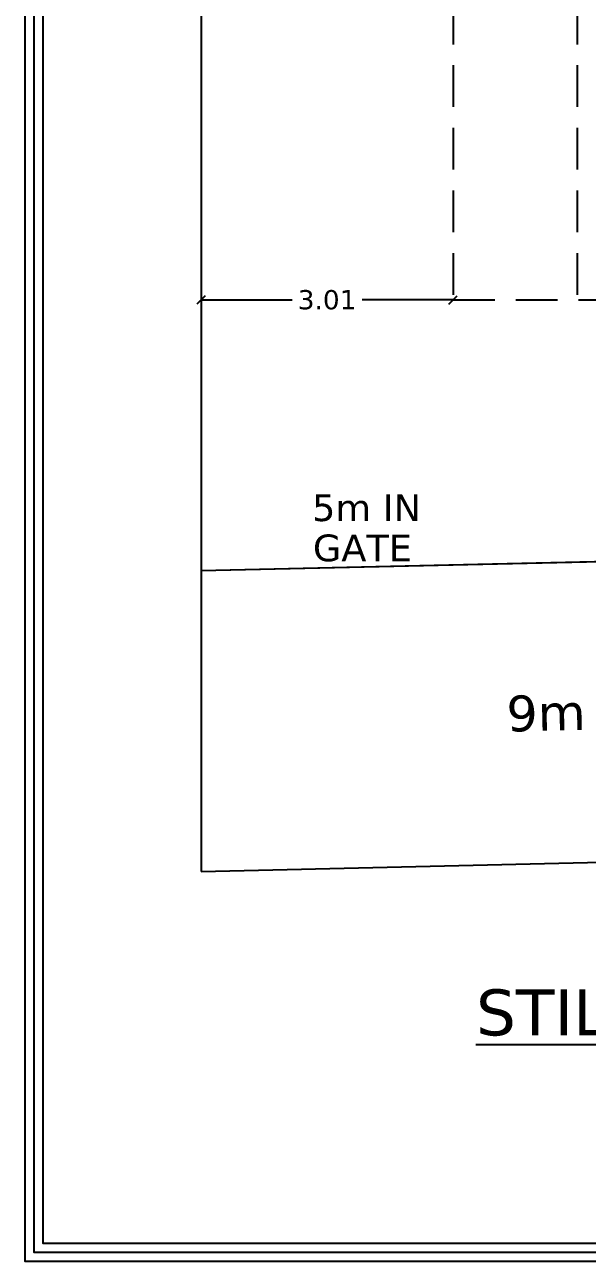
# Model space of a CAD drawing. Header units: metres. Extents: x 1161 to 1456, y 119 to 208.
# Drawn here: x 1315.62 to 1322.35, y 122.35 to 137.16 of the extents above; entities that cross this region are included whole.
import ezdxf

# ---------------------------------------------------------------- set-up
doc = ezdxf.new("R2010")
doc.units = ezdxf.units.M
doc.header["$MEASUREMENT"] = 0
doc.header["$PDMODE"] = 1
doc.header["$PDSIZE"] = -5
doc.linetypes.add('DASHED', pattern=[0.75, 0.5, -0.25])
doc.layers.add('HAT', color=9, linetype='Continuous', lineweight=15)
doc.styles.get("Standard").update_dxf_attribs({"font": 'verdana.ttf'})
doc.dimstyles.new('app', dxfattribs={"dimtxt": 0.23, "dimasz": 0.1, "dimexe": 0.18, "dimexo": 0.0625, "dimgap": 0.09, "dimtad": 0, "dimzin": 0, "dimdsep": 46, "dimtxsty": 'Standard', "dimblk": 'OBLIQUE', "dimcen": 0.09, "dimse1": 1, "dimse2": 1, "dimclrd": 8, "dimclre": 8, "dimclrt": 6, "dimadec": 0, "dimazin": 0, "dimtfac": 1, "dimtofl": 0, "dimtmove": 0, "dimatfit": 3, "dimfxl": 0, "dimtolj": 1, "dimtzin": 0, "dimarcsym": 0})

# ---------------------------------------------------------------- blocks, each defined once
blk = doc.blocks.new('*D56')
at = {"layer": 'DEFPOINTS', "color": 0}
for p in [(1331.326, 130.937), (1317.729, 130.627), (1317.736, 130.312)]:
    blk.add_point(p, dxfattribs=at)
at = {"color": 6, "insert": (1324.535, 130.467), "char_height": 0.5, "attachment_point": 5, "rotation": 1.3065}
blk.add_mtext('\\A1;13.30', dxfattribs=at)
blk = doc.blocks.new('_Oblique')
at = {"layer": 'HAT', "color": 0, "linetype": 'Continuous', "lineweight": -2}
blk.add_line((-0.5, -0.5), (0.5, 0.5), dxfattribs=at)
blk = doc.blocks.new('*D65')
at = {"color": 8, "lineweight": -2}
for p, q in [((1317.729, 133.867), (1318.817, 133.867)), ((1320.743, 133.867), (1319.656, 133.867))]:
    blk.add_line(p, q, dxfattribs=at)
at = {"layer": 'DEFPOINTS', "color": 0}
for p in [(1317.729, 133.867), (1317.729, 133.867), (1320.743, 133.867)]:
    blk.add_point(p, dxfattribs=at)
at = {"color": 8, "lineweight": -2, "xscale": 0.1, "yscale": 0.1, "zscale": 0.1, "rotation": 180}
blk.add_blockref('_Oblique', (1317.729, 133.867), dxfattribs=at)
at = {"color": 8, "lineweight": -2, "xscale": 0.1, "yscale": 0.1, "zscale": 0.1}
blk.add_blockref('_Oblique', (1320.743, 133.867), dxfattribs=at)
at = {"color": 6, "insert": (1319.236, 133.867), "char_height": 0.23, "attachment_point": 5}
blk.add_mtext('\\A1;3.01', dxfattribs=at)
blk = doc.blocks.new('*D66')
at = {"layer": 'DEFPOINTS', "color": 0}
for p in [(1316.953, 162.927), (1318.183, 162.927), (1318.183, 130.627)]:
    blk.add_point(p, dxfattribs=at)
at = {"color": 6, "insert": (1316.953, 146.777), "char_height": 0.5, "attachment_point": 5, "rotation": 90}
blk.add_mtext('\\A1;32.30', dxfattribs=at)

msp = doc.modelspace()

# ---------------------------------------------------------------- linework, layer by layer
at = {"linetype": 'DASHED'}
msp.add_line((1322.2292, 159.9266), (1322.2292, 133.8666), dxfattribs=at)
for p, q in [((1317.7292, 130.6266), (1333.2853, 130.9814)), ((1317.7292, 130.6266), (1331.3257, 130.9367)), ((1317.7292, 130.6266), (1331.3257, 130.9367)), ((1317.7292, 130.6266), (1317.7292, 127.0235)), ((1317.7292, 127.0235), (1333.2853, 127.3783))]:
    msp.add_line(p, q)
for points in [[(1315.6187, 199.4511), (1315.6187, 122.3549), (1398.1445, 122.3549), (1398.1445, 199.4511)], [(1315.7271, 199.3427), (1315.7271, 122.4633), (1398.036, 122.4633), (1398.036, 199.3427)], [(1315.8356, 199.2342), (1315.8356, 122.5718), (1397.9276, 122.5718), (1397.9276, 199.2342)], [(1317.7292, 130.6266), (1331.3257, 130.9367), (1332.1292, 162.9266), (1317.7292, 162.9266)]]:
    msp.add_lwpolyline(points, close=True)
msp.add_lwpolyline([(1317.7292, 162.9266), (1317.7292, 130.6266)])
msp.add_lwpolyline([(1328.4033, 148.7145), (1328.4033, 159.9266), (1320.7433, 159.9266), (1320.7433, 133.8666), (1328.4033, 133.8666), (1328.4033, 141.0466)], dxfattribs=at)

# ---------------------------------------------------------------- texts
for s, height, p in [('5m IN', 0.32, (1319.0561, 131.2184)), ('GATE', 0.32, (1319.0664, 130.7371)), ('%%USTILT FLOOR  PLAN', 0.55, (1321.0173, 125.0604))]:
    msp.add_text(s, height=height).set_placement(p)
msp.add_text('9m WIDE EXISTING ROAD', height=0.429, rotation=1.27952).set_placement((1321.3868, 128.6971))

# ---------------------------------------------------------------- dimensions: what is measured, and where the dimension line sits
dim = msp.add_linear_dim(base=(1316.9531, 162.9266), p1=(1318.1829, 130.6266), p2=(1318.1829, 162.9266), angle=90, dimstyle='app', override={"dimtxt": 0.5, "dimsd1": 1, "dimsd2": 1})
dim.commit()
dim.dimension.update_dxf_attribs({"geometry": '*D66', "text_midpoint": (1316.9531, 146.7766)})
dim = msp.add_linear_dim(base=(1317.7292, 133.8666), p1=(1320.7433, 133.8666), p2=(1317.7292, 133.8666), dimstyle='app')
dim.commit()
dim.dimension.update_dxf_attribs({"geometry": '*D65', "text_midpoint": (1319.2363, 133.8666)})
dim = msp.add_aligned_dim(p1=(1331.3257, 130.9367), p2=(1317.7292, 130.6266), distance=0.3143, text='13.30', dimstyle='app', override={"dimtxt": 0.5, "dimsd1": 1, "dimsd2": 1})
dim.commit()
dim.dimension.update_dxf_attribs({"geometry": '*D56', "text_midpoint": (1324.5346, 130.4674)})

doc.saveas('drawing.dxf')
